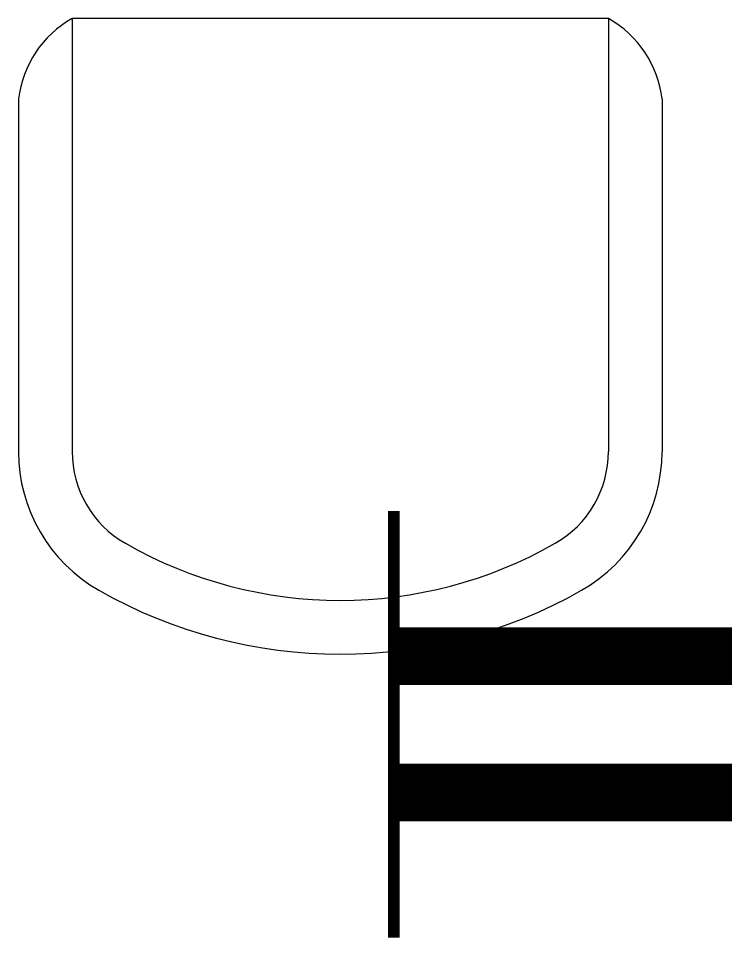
# Model space of a CAD drawing. Header units: inches. Extents: x 16928 to 514628, y -1471 to 241387.
# Drawn here: x 53945 to 54615, y 26700 to 27576 of the extents above; entities that cross this region are included whole.
import ezdxf

# ---------------------------------------------------------------- set-up
doc = ezdxf.new("R2010")
doc.units = ezdxf.units.IN
doc.header["$MEASUREMENT"] = 0
for name, color, linetype in [('Cabinet', 8, 'Continuous'), ('dxt_text', 4, 'Continuous'), ('FITTING', 8, 'Continuous')]:
    doc.layers.add(name, color=color, linetype=linetype)

# ---------------------------------------------------------------- blocks, each defined once
blk = doc.blocks.new('meja mesyuarat')
at = {"color": 8}
for p, q in [((4163.6, -1609.34), (3655.6, -1609.34)), ((3655.6, -1609.34), (3655.6, -2019.38)), ((4163.6, -1609.34), (4163.6, -2019.38)), ((3604.8, -1685.54), (3604.8, -2019.49)), ((4214.4, -1685.54), (4214.4, -2019.49))]:
    blk.add_line(p, q, dxfattribs=at)
for centre, radius, start, end in [((3705.26, -1697.49), 101.17, 119.39814, 173.22173), ((4113.94, -1697.49), 101.17, 6.77827, 60.60186), ((3755.8, -2019.49), 151, 180, 240.32545), ((3755.6, -2019.38), 100, 180, 240.28299), ((4063.6, -2019.38), 100, 299.71701, 0), ((4063.4, -2019.49), 151, 299.67455, 0), ((3909.6, -1749.57), 410.66, 240.28299, 299.71701), ((3909.6, -1749.57), 461.66, 240.32545, 299.67455)]:
    blk.add_arc(centre, radius, start, end, dxfattribs=at)
blk = doc.blocks.new('YBC 2X36')
at = {"layer": 'FITTING', "color": 3}
for points, const_width in [([(-610, 200.91), (-610, -74.3)], 10.92), ([(-610, 63.3), (610, 63.3)], 54.6), ([(-610, 72.06), (-610, -203.15)], 10.92), ([(-610, -65.55), (610, -65.55)], 54.6)]:
    blk.add_lwpolyline(points, dxfattribs=dict(at, const_width=const_width))

msp = doc.modelspace()

# ---------------------------------------------------------------- block references
at = {"layer": 'Cabinet'}
msp.add_blockref('meja mesyuarat', (50340.32, 29185.48), dxfattribs=at)
at = {"layer": 'dxt_text'}
msp.add_blockref('YBC 2X36', (54910.64, 26908.98), dxfattribs=at)

doc.saveas('drawing.dxf')
